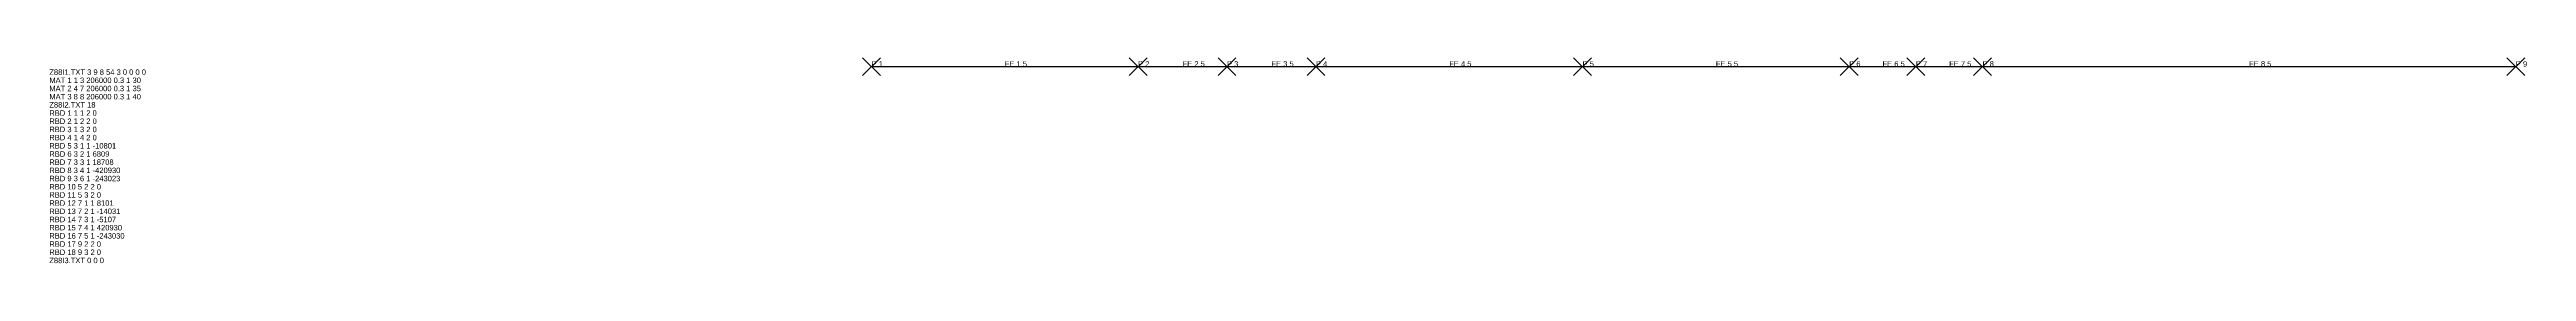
# Model space of a CAD drawing. Extents: x -92 to 186, y -22 to 1.
import ezdxf

# ---------------------------------------------------------------- set-up
doc = ezdxf.new("R2010")
doc.units = 0
doc.header["$PDMODE"] = 3
doc.header["$PDSIZE"] = -3
for name, color, linetype in [('Z88EIO', 5, 'CONTINUOUS'), ('Z88GEN', 6, 'CONTINUOUS'), ('Z88KNR', 1, 'CONTINUOUS'), ('Z88NET', 5, 'CONTINUOUS'), ('Z88PKT', 1, 'CONTINUOUS'), ('Z88RBD', 6, 'CONTINUOUS')]:
    doc.layers.add(name, color=color, linetype=linetype)

msp = doc.modelspace()

# ---------------------------------------------------------------- linework, layer by layer
at = {"layer": 'Z88NET'}
for p, q in [((0, 0), (30, 0)), ((30, 0), (40, 0)), ((40, 0), (50, 0)), ((50, 0), (80, 0)), ((80, 0), (110, 0)), ((110, 0), (117.5, 0)), ((117.5, 0), (125, 0)), ((125, 0), (185, 0))]:
    msp.add_line(p, q, dxfattribs=at)
at = {"layer": 'Z88PKT'}
for p in [(0, 0), (30, 0), (40, 0), (50, 0), (80, 0), (110, 0), (117.5, 0), (125, 0), (185, 0)]:
    msp.add_point(p, dxfattribs=at)

# ---------------------------------------------------------------- texts
at = {"layer": 'Z88EIO'}
for s, p in [('FE 1 5', (15, 0)), ('FE 2 5', (35, 0)), ('FE 3 5', (45, 0)), ('FE 4 5', (65, 0)), ('FE 5 5', (95, 0)), ('FE 6 5', (113.75, 0)), ('FE 7 5', (121.25, 0)), ('FE 8 5', (155, 0))]:
    msp.add_text(s, height=0.61605, dxfattribs=at).set_placement(p)
at = {"layer": 'Z88GEN'}
for s, p in [('Z88I1.TXT 3 9 8 54 3 0 0 0 0', (-92.5, -0.92407)), ('MAT 1 1 3 206000 0.3 1 30', (-92.5, -1.84815)), ('MAT 2 4 7 206000 0.3 1 35', (-92.5, -2.77222)), ('MAT 3 8 8 206000 0.3 1 40', (-92.5, -3.6963)), ('Z88I3.TXT 0 0 0', (-92.5, -22.1778))]:
    msp.add_text(s, height=0.61605, dxfattribs=at).set_placement(p)
at = {"layer": 'Z88KNR'}
for s, p in [('P 1', (0, 0)), ('P 2', (30, 0)), ('P 3', (40, 0)), ('P 4', (50, 0)), ('P 5', (80, 0)), ('P 6', (110, 0)), ('P 7', (117.5, 0)), ('P 8', (125, 0)), ('P 9', (185, 0))]:
    msp.add_text(s, height=0.61605, dxfattribs=at).set_placement(p)
at = {"layer": 'Z88RBD'}
for s, p in [('Z88I2.TXT 18', (-92.5, -4.62038)), ('RBD 1 1 1 2 0', (-92.5, -5.54445)), ('RBD 2 1 2 2 0', (-92.5, -6.46852)), ('RBD 3 1 3 2 0', (-92.5, -7.3926)), ('RBD 4 1 4 2 0', (-92.5, -8.31668)), ('RBD 5 3 1 1 -10801', (-92.5, -9.24075)), ('RBD 6 3 2 1 6809', (-92.5, -10.1648)), ('RBD 7 3 3 1 18708', (-92.5, -11.0889)), ('RBD 8 3 4 1 -420930', (-92.5, -12.013)), ('RBD 9 3 6 1 -243023', (-92.5, -12.9371)), ('RBD 10 5 2 2 0', (-92.5, -13.8611)), ('RBD 11 5 3 2 0', (-92.5, -14.7852)), ('RBD 12 7 1 1 8101', (-92.5, -15.7093)), ('RBD 13 7 2 1 -14031', (-92.5, -16.6334)), ('RBD 14 7 3 1 -5107', (-92.5, -17.5574)), ('RBD 15 7 4 1 420930', (-92.5, -18.4815)), ('RBD 16 7 5 1 -243030', (-92.5, -19.4056)), ('RBD 17 9 2 2 0', (-92.5, -20.3296)), ('RBD 18 9 3 2 0', (-92.5, -21.2537))]:
    msp.add_text(s, height=0.61605, dxfattribs=at).set_placement(p)

doc.saveas('drawing.dxf')
